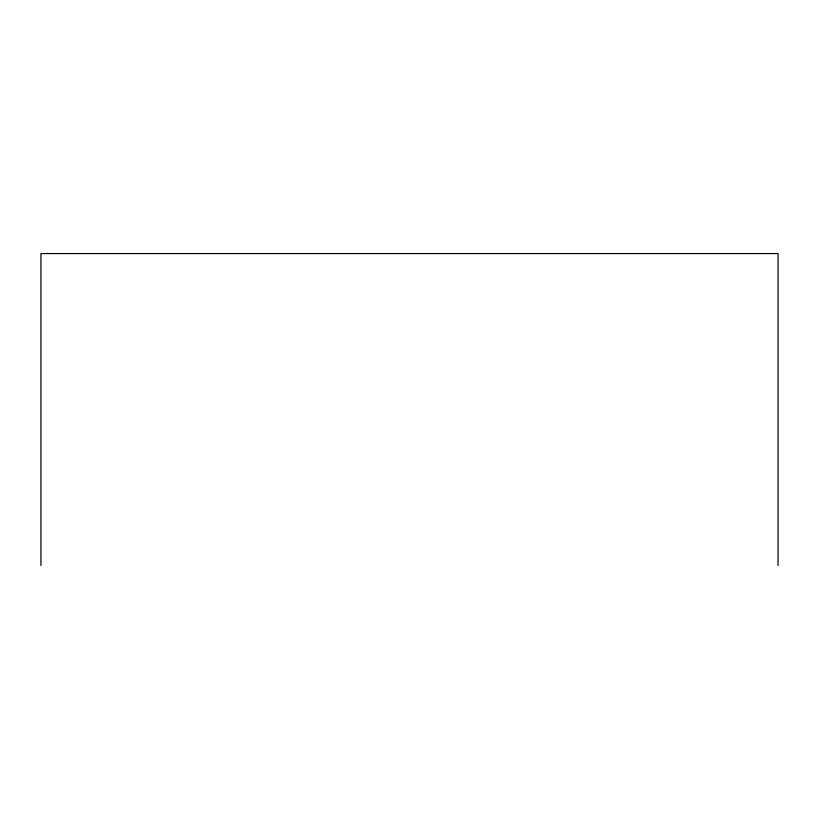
<?xml version="1.0" encoding="UTF-8"?>
<svg xmlns="http://www.w3.org/2000/svg" width="819" height="819" viewBox="0 0 819 819"><rect width="100%" height="100%" fill="white"/><g stroke="black" fill="none" stroke-linecap="round" stroke-linejoin="round"><path stroke-width="1.23" d="M778.05 565.438L778.05 253.562L40.95 253.562L40.95 565.438"/></g></svg>
